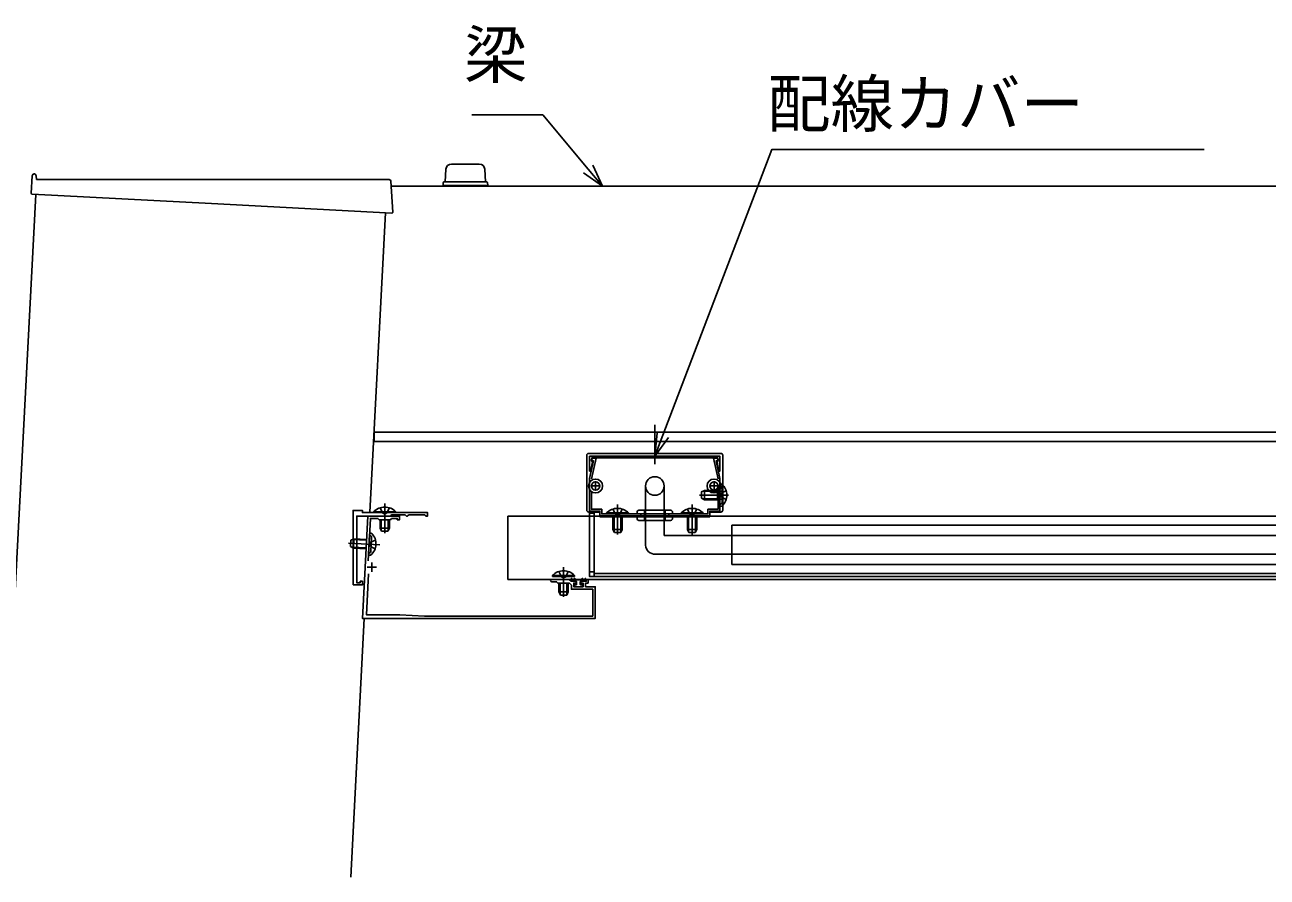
# Model space of a CAD drawing. Units: millimetres, scale not verified. Extents: x -8750 to 8750, y -12999 to 12940.
# Drawn here: x -5085 to -1750, y -8626 to -6339 of the extents above; entities that cross this region are included whole.
import ezdxf
from ezdxf.enums import TextEntityAlignment as Align

# ---------------------------------------------------------------- set-up
doc = ezdxf.new("R2010")
doc.units = ezdxf.units.MM
doc.header["$LTSCALE"] = 70
for name, color, linetype in [('0-2_YKK_11', 7, 'Continuous'), ('0-4_YKK_12', 2, 'Continuous'), ('0-5_YKK_13', 4, 'Continuous'), ('0-7_YKK_D', 6, 'Continuous')]:
    doc.layers.add(name, color=color, linetype=linetype)
doc.styles.add('ＭＳ ゴシック', font='')
doc.styles.get('ＭＳ ゴシック').set_extended_font_data('MS Gothic')

msp = doc.modelspace()

# ---------------------------------------------------------------- linework, layer by layer
at = {"layer": '0-2_YKK_11'}
for p, q in [((-3553.01, -7563.67), (-3553.01, -7588.67)), ((-3235.01, -7563.67), (-3235.01, -7588.67)), ((-3565.51, -7576.17), (-3540.51, -7576.17)), ((-3247.51, -7576.17), (-3222.51, -7576.17)), ((-4166.48, -7794.23), (-4141.48, -7794.23)), ((-4153.98, -7781.73), (-4153.98, -7806.73)), ((-4078.72, -7921.74), (-4012.46, -7925.21))]:
    msp.add_line(p, q, dxfattribs=at)
for points in [[(-3569.01, -7496.17), (-3219.01, -7496.17), (-3219.01, -7536.01), (-3221.68, -7536.31), (-3226.98, -7512.39), (-3226.01, -7511.17), (-3224.51, -7509.67), (-3224.51, -7500.67), (-3563.51, -7500.67), (-3563.51, -7509.67), (-3562.01, -7511.17), (-3561.03, -7512.39), (-3566.33, -7536.31), (-3569.01, -7536.01)], [(-4203.98, -7841.73), (-4203.98, -7641.73), (-4178.98, -7641.73), (-4178.98, -7647.73), (-4003.98, -7647.73), (-4003.98, -7656.73), (-4008.48, -7656.73), (-4009.98, -7655.23), (-4011.48, -7653.73), (-4054.98, -7653.73), (-4056.48, -7655.23), (-4057.98, -7656.73), (-4060.98, -7656.73), (-4062.48, -7655.23), (-4063.98, -7653.73), (-4100.98, -7653.73), (-4103.98, -7656.73), (-4193.98, -7656.73), (-4193.98, -7835.73), (-4184.98, -7835.73), (-4184.98, -7831.73), (-4178.98, -7831.73), (-4178.98, -7841.73)]]:
    msp.add_lwpolyline(points, close=True, dxfattribs=at)
for points in [[(-3563.97, -7556.8), (-3551.64, -7501.17), (-3561.27, -7501.17), (-3564.62, -7506.97), (-3563.64, -7508.67), (-3558.42, -7508.67), (-3569.01, -7556.41), (-3569.01, -7643.67), (-3541.51, -7643.67), (-3541.51, -7656.17), (-3246.51, -7656.17), (-3246.51, -7643.67), (-3219.01, -7643.67), (-3219.01, -7556.41), (-3229.59, -7508.67), (-3224.37, -7508.67), (-3223.39, -7506.97), (-3226.74, -7501.17), (-3236.38, -7501.17), (-3224.04, -7556.8)], [(-3224.01, -7592.6), (-3224.01, -7638.67), (-3251.51, -7638.67), (-3251.51, -7651.17), (-3536.51, -7651.17), (-3536.51, -7638.67), (-3564.01, -7638.67), (-3564.01, -7592.6)], [(-3670.73, -7826.73), (-3641.28, -7826.73), (-3640.36, -7827.33), (-3637.61, -7827.33), (-3636.69, -7826.73), (-3623.98, -7826.73), (-3618.98, -7831.73), (-3605.23, -7831.73), (-3605.23, -7836.73), (-3611.48, -7836.73), (-3611.48, -7846.73), (-3586.48, -7846.73), (-3586.48, -7836.73), (-3592.73, -7836.73), (-3592.73, -7831.73), (-3577.98, -7831.73), (-3577.98, -7826.73), (-3572.98, -7826.73), (-3572.98, -7836.73), (-3579.98, -7836.73), (-3579.98, -7846.73), (-3553.98, -7846.73), (-3553.98, -7931.73), (-4178.98, -7931.73), (-4164.57, -7656.73), (-4121.28, -7656.73), (-4120.36, -7657.33), (-4117.61, -7657.33), (-4116.69, -7656.73), (-4078.98, -7656.73), (-4078.98, -7666.73), (-4085.48, -7666.73), (-4085.48, -7663.23), (-4100.48, -7663.23), (-4103.98, -7666.73), (-4133.98, -7666.73), (-4137.48, -7663.23), (-4157.4, -7663.23), (-4163.36, -7776.92)], [(-4162.67, -7811.53), (-4168.45, -7921.73), (-4079.25, -7921.73)], [(-4011.94, -7925.23), (-3560.48, -7925.23), (-3560.48, -7853.23), (-3617.98, -7853.23), (-3617.98, -7841.92), (-3623.18, -7836.73), (-3653.98, -7836.73), (-3657.48, -7833.23), (-3670.73, -7833.23)]]:
    msp.add_lwpolyline(points, dxfattribs=at)
for centre, radius, start, end in [((-3670.73, -7829.98), 3.25, 89.99999, 270.00001), ((-4079.25, -7931.73), 10, 86.99996, 89.99997), ((-4011.94, -7915.23), 10, 266.99995, 269.99995)]:
    msp.add_arc(centre, radius, start, end, dxfattribs=at)
at = {"layer": '0-4_YKK_12'}
for p, q in [((-5149.07, -8576.73), (-5055.63, -6793.69)), ((-4101.62, -6771.73), (-223.98, -6771.73)), ((-4159.04, -7646.73), (-4116.91, -6842.89)), ((-4147.78, -7456.73), (-4147.78, -7431.93)), ((-4147.77, -7431.73), (-1513.98, -7431.73)), ((-3394.01, -7411.95), (-3394.01, -7517.56)), ((-4147.78, -7456.73), (-223.98, -7456.73)), ((-3788.98, -7656.73), (-223.98, -7656.73)), ((-3788.98, -7656.73), (-3788.98, -7826.73)), ((-3788.98, -7826.73), (-223.98, -7826.73)), ((-3556.51, -7811.23), (2681.02, -7811.23)), ((-3556.51, -7818.73), (2681.02, -7818.73)), ((-4210.36, -8625.92), (-4173.99, -7931.99))]:
    msp.add_line(p, q, dxfattribs=at)
at = {"layer": '0-5_YKK_13'}
for p, q in [((-3954.98, -6726.31), (-3957.02, -6759.73)), ((-3940, -6712.23), (-3865.23, -6712.23)), ((-3850.26, -6726.31), (-3848.21, -6759.73)), ((-5065.29, -6743.42), (-5068.17, -6790.51)), ((-5060.3, -6738.73), (-5059.69, -6738.73)), ((-5054.7, -6743.42), (-5054.07, -6753.73)), ((-5054.07, -6753.73), (-4107.42, -6753.73)), ((-4102.43, -6758.42), (-4097.37, -6841.13)), ((-3962.15, -6762.08), (-3962.62, -6769.73)), ((-3962.62, -6769.73), (-3842.62, -6769.73)), ((-3962.62, -6771.73), (-3962.62, -6769.73)), ((-3962.62, -6769.73), (-3842.62, -6769.73)), ((-3959.65, -6759.73), (-3845.58, -6759.73)), ((-3843.09, -6762.08), (-3842.62, -6769.73)), ((-3842.62, -6771.73), (-3842.62, -6769.73)), ((-5065.8, -6793.16), (-4584.32, -6818.39)), ((-3962.62, -6771.73), (-3842.62, -6771.73)), ((-4584.32, -6818.39), (-4100, -6843.78)), ((-3576.51, -7641.17), (-3576.51, -7493.67)), ((-3216.51, -7488.67), (-3571.51, -7488.67)), ((-3211.51, -7641.17), (-3211.51, -7493.67)), ((-3419.01, -7576.17), (-3418.97, -7735.37)), ((-3369.01, -7576.17), (-3369.01, -7708.98)), ((-3196.49, -7600.68), (-3273.57, -7600.68)), ((-3226.01, -7590.34), (-3265.11, -7590.34)), ((-3260.51, -7588.18), (-3260.51, -7613.18)), ((-3226.01, -7588.18), (-3260.51, -7588.18)), ((-3226.01, -7588.18), (-3226.01, -7613.18)), ((-3223.51, -7623.68), (-3223.51, -7577.68)), ((-3223.51, -7589.93), (-3213.51, -7589.93)), ((-3219.01, -7574.42), (-3219.01, -7573.9)), ((-3219.01, -7626.93), (-3219.01, -7574.42)), ((-3217.73, -7600.68), (-3214.68, -7594.95)), ((-3217.73, -7600.68), (-3214.68, -7606.4)), ((-3216.14, -7577.22), (-3217.36, -7576.77)), ((-3216.28, -7571.18), (-3215.29, -7571.18)), ((-3202.38, -7588.82), (-3214.68, -7594.95)), ((-3213.51, -7577.68), (-3213.51, -7623.68)), ((-3213.51, -7580.98), (-3213.51, -7587.18)), ((-4118.98, -7622.73), (-4118.98, -7702.73)), ((-3494.01, -7626.17), (-3494.01, -7706.17)), ((-3294.01, -7626.17), (-3294.01, -7706.17)), ((-3269.01, -7609.18), (-3260.51, -7613.18)), ((-3226.01, -7611.01), (-3265.11, -7611.01)), ((-3226.01, -7613.18), (-3260.51, -7613.18)), ((-3223.51, -7611.43), (-3213.51, -7611.43)), ((-3216.14, -7624.14), (-3217.36, -7624.58)), ((-3216.28, -7630.18), (-3215.29, -7630.18)), ((-3202.38, -7612.54), (-3214.68, -7606.4)), ((-3213.51, -7620.38), (-3213.51, -7614.18)), ((-4148.48, -7645.18), (-4148.48, -7647.73)), ((-4148.48, -7647.73), (-4089.48, -7647.73)), ((-4128.21, -7666.73), (-4128.21, -7696.18)), ((-4109.76, -7666.73), (-4109.76, -7696.18)), ((-4106.48, -7666.73), (-4106.48, -7689.23)), ((-3571.51, -7646.17), (-3541.51, -7646.17)), ((-3541.51, -7646.17), (-3541.51, -7658.67)), ((-3541.51, -7658.67), (-3246.51, -7658.67)), ((-3523.51, -7648.62), (-3523.51, -7651.17)), ((-3523.51, -7651.17), (-3464.51, -7651.17)), ((-3503.24, -7656.17), (-3503.24, -7699.62)), ((-3484.78, -7656.17), (-3484.78, -7699.62)), ((-3481.51, -7656.17), (-3481.51, -7692.67)), ((-3441.51, -7646.17), (-3441.51, -7651.17)), ((-3346.51, -7651.17), (-3441.51, -7651.17)), ((-3346.51, -7658.67), (-3441.51, -7658.67)), ((-3441.51, -7658.67), (-3441.51, -7663.67)), ((-3436.51, -7641.17), (-3351.51, -7641.17)), ((-3436.51, -7668.67), (-3351.51, -7668.67)), ((-3431.51, -7651.17), (-3431.51, -7658.67)), ((-3421.51, -7668.67), (-3421.51, -7641.17)), ((-3366.51, -7668.67), (-3366.51, -7641.17)), ((-3356.51, -7651.17), (-3356.51, -7658.67)), ((-3346.51, -7651.17), (-3346.51, -7646.17)), ((-3346.51, -7658.67), (-3346.51, -7663.67)), ((-3323.51, -7648.62), (-3323.51, -7651.17)), ((-3323.51, -7651.17), (-3264.51, -7651.17)), ((-3303.24, -7656.17), (-3303.24, -7699.62)), ((-3284.78, -7656.17), (-3284.78, -7699.62)), ((-3281.51, -7656.17), (-3281.51, -7692.67)), ((-3246.51, -7646.17), (-3246.51, -7658.67)), ((-3246.51, -7646.17), (-3216.51, -7646.17)), ((-4156.76, -7703.08), (-4155.77, -7703.13)), ((-4127.48, -7697.73), (-4131.48, -7689.23)), ((-4127.48, -7697.73), (-4110.48, -7697.73)), ((-4110.48, -7697.73), (-4106.48, -7689.23)), ((-3502.51, -7701.17), (-3506.51, -7692.67)), ((-3502.51, -7701.17), (-3485.51, -7701.17)), ((-3485.51, -7701.17), (-3481.51, -7692.67)), ((-3302.51, -7701.17), (-3306.51, -7692.67)), ((-3302.51, -7701.17), (-3285.51, -7701.17)), ((-3285.51, -7701.17), (-3281.51, -7692.67)), ((-3186.86, -7681.48), (1168.52, -7681.48)), ((-3186.86, -7681.48), (-3186.86, -7786.48)), ((-4132.57, -7733.89), (-4215.95, -7729.52)), ((-4210.51, -7721.29), (-4201.82, -7717.74)), ((-4167.98, -7721.68), (-4206.52, -7719.66)), ((-4203.12, -7742.71), (-4201.82, -7717.74)), ((-4167.86, -7719.52), (-4201.82, -7717.74)), ((-4159.63, -7705.66), (-4162.43, -7759.13)), ((-4159.65, -7706.18), (-4159.75, -7707.93)), ((-4159.75, -7732.46), (-4156.41, -7726.9)), ((-4159.75, -7732.46), (-4157.01, -7738.34)), ((-4156.94, -7709.12), (-4158.13, -7708.61)), ((-4154.5, -7713.01), (-4156.57, -7752.36)), ((-4143.8, -7721.42), (-4156.41, -7726.9)), ((1168.52, -7708.98), (-3369.01, -7708.98)), ((-4169.06, -7742.32), (-4207.61, -7740.3)), ((-4169.17, -7744.48), (-4203.12, -7742.71)), ((-4159.39, -7755.97), (-4160.64, -7756.35)), ((-4159.85, -7762), (-4158.86, -7762.05)), ((-4145.04, -7745.11), (-4157.01, -7738.34)), ((1168.52, -7758.98), (-3394.01, -7758.98)), ((-3638.98, -7793.73), (-3638.98, -7873.73)), ((-3186.86, -7786.48), (1168.52, -7786.48)), ((-3609.48, -7818.73), (-3668.48, -7818.73)), ((-3651.48, -7836.73), (-3651.48, -7860.23)), ((-3648.21, -7836.73), (-3648.21, -7867.18)), ((-3629.76, -7836.73), (-3629.76, -7867.18)), ((-3616.19, -7830.98), (-3618.78, -7826.48)), ((-3605.48, -7831.73), (-3614.89, -7831.73)), ((-3611.72, -7827.73), (-3610.17, -7827.73)), ((-3609.78, -7826.91), (-3610.65, -7825.87)), ((-3609.48, -7816.18), (-3609.48, -7818.73)), ((-3607.23, -7826.83), (-3609.12, -7824.58)), ((-3605.32, -7827.73), (-3592.65, -7827.73)), ((-3603.98, -7840.23), (-3603.98, -7833.23)), ((-3593.98, -7840.23), (-3593.98, -7833.23)), ((-3592.48, -7831.73), (-3583.08, -7831.73)), ((-3590.74, -7826.83), (-3588.85, -7824.58)), ((-3588.18, -7826.91), (-3587.32, -7825.87)), ((-3586.25, -7827.73), (-3587.8, -7827.73)), ((-3581.78, -7830.98), (-3579.19, -7826.48)), ((-3569.01, -7806.73), (-3556.51, -7806.73)), ((-3647.48, -7868.73), (-3651.48, -7860.23)), ((-3630.48, -7868.73), (-3647.48, -7868.73)), ((-3630.48, -7868.73), (-3626.48, -7860.23)), ((-3609.98, -7845.23), (-3609.98, -7843.23)), ((-3608.48, -7841.73), (-3605.48, -7841.73)), ((-3589.48, -7846.73), (-3608.48, -7846.73)), ((-3589.48, -7841.73), (-3592.48, -7841.73)), ((-3587.98, -7845.23), (-3587.98, -7843.23))]:
    msp.add_line(p, q, dxfattribs=at)
for points in [[(-3260.51, -7588.18), (-3269.01, -7592.18), (-3269.01, -7609.18)], [(-3226.01, -7588.18), (-3223.51, -7589.02), (-3221.58, -7589.68)], [(-3226.01, -7590.34), (-3223.51, -7590.04), (-3220.51, -7589.68)], [(-3223.51, -7577.68), (-3219.01, -7577.68), (-3213.51, -7577.68)], [(-3221.58, -7589.68), (-3219.01, -7589.68), (-3216.01, -7589.68)], [(-4131.48, -7634.67), (-4124.71, -7648.56), (-4118.98, -7651.61)], [(-4106.48, -7634.67), (-4113.26, -7648.56), (-4118.98, -7651.61)], [(-3226.01, -7611.01), (-3223.51, -7611.31), (-3220.51, -7611.68)], [(-3226.01, -7613.18), (-3223.51, -7612.33), (-3221.58, -7611.68)], [(-3223.51, -7623.68), (-3219.01, -7623.68), (-3213.51, -7623.68)], [(-3221.58, -7611.68), (-3219.01, -7611.68), (-3216.01, -7611.68)], [(-3219.01, -7627.45), (-3219.01, -7626.93), (-3219.01, -7625.18)], [(-4148.48, -7645.18), (-4089.48, -7645.18), (-4089.48, -7647.73)], [(-4131.48, -7666.73), (-4131.48, -7689.23), (-4106.48, -7689.23)], [(-3523.51, -7648.62), (-3464.51, -7648.62), (-3464.51, -7651.17)], [(-3506.51, -7638.11), (-3499.73, -7652), (-3494.01, -7655.05)], [(-3506.51, -7656.17), (-3506.51, -7692.67), (-3481.51, -7692.67)], [(-3481.51, -7638.11), (-3488.28, -7652), (-3494.01, -7655.05)], [(-3323.51, -7648.62), (-3264.51, -7648.62), (-3264.51, -7651.17)], [(-3306.51, -7638.11), (-3299.73, -7652), (-3294.01, -7655.05)], [(-3306.51, -7656.17), (-3306.51, -7692.67), (-3281.51, -7692.67)], [(-3281.51, -7638.11), (-3288.28, -7652), (-3294.01, -7655.05)], [(-4203.12, -7742.71), (-4211.4, -7738.27), (-4210.51, -7721.29)], [(-3609.48, -7816.18), (-3668.48, -7816.18), (-3668.48, -7818.73)], [(-3651.48, -7805.67), (-3644.71, -7819.56), (-3638.98, -7822.61)], [(-3626.48, -7836.73), (-3626.48, -7860.23), (-3651.48, -7860.23)], [(-3626.48, -7805.67), (-3633.26, -7819.56), (-3638.98, -7822.61)]]:
    msp.add_lwpolyline(points, dxfattribs=at)
msp.add_lwpolyline([(-3556.51, -7649.23), (-3569.01, -7649.23), (-3569.01, -7819.23), (-3556.51, -7819.23)], close=True, dxfattribs=at)
for centre, radius in [((-3553.01, -7576.17), 18.75), ((-3553.01, -7576.17), 11.25), ((-3394.01, -7576.17), 25), ((-3235.01, -7576.17), 18.75), ((-3235.01, -7576.17), 11.25)]:
    msp.add_circle(centre, radius, dxfattribs=at)
for centre, radius, start, end in [((-3940, -6727.23), 15, 90, 176.5), ((-3865.23, -6727.23), 15, 3.5, 90), ((-5060.3, -6743.73), 5, 90, 176.5), ((-5059.69, -6743.73), 5, 3.5, 90), ((-4107.42, -6758.73), 5, 3.5, 90), ((-3959.65, -6762.23), 2.5, 90, 176.5), ((-3845.58, -6762.23), 2.5, 3.5, 90), ((-5065.67, -6790.66), 2.5, 176.5, 267), ((-4099.87, -6841.28), 2.5, 267, 3.5), ((-3571.51, -7493.67), 5, 90, 180), ((-3216.51, -7493.67), 5, 0, 90), ((-3216.28, -7573.9), 2.73, 90, 180), ((-3216.51, -7574.42), 2.5, 180, 250), ((-3217.51, -7580.98), 4, 0, 70), ((-3216.01, -7587.18), 2.5, 270, 0), ((-3215.29, -7573.93), 2.75, 48.43917, 90), ((-3239.01, -7600.68), 38.5, 311.56083, 48.43917), ((-4118.98, -7673.89), 41.16, 44.2189, 135.7811), ((-3494.01, -7677.33), 41.16, 44.2189, 135.7811), ((-3294.01, -7677.33), 41.16, 44.2189, 135.7811), ((-3216.51, -7626.93), 2.5, 110, 180), ((-3216.28, -7627.45), 2.73, 180, 270), ((-3217.51, -7620.38), 4, 290, 0), ((-3216.01, -7614.18), 2.5, 0, 90), ((-3215.29, -7627.43), 2.75, 270, 311.56083), ((-3571.51, -7641.17), 5, 180, 270), ((-3436.51, -7646.17), 5, 90, 180), ((-3436.51, -7663.67), 5, 180, 270), ((-3351.51, -7646.17), 5, 0, 90), ((-3351.51, -7663.67), 5, 270, 0), ((-3216.51, -7641.17), 5, 270, 0), ((-4156.9, -7705.8), 2.73, 87, 177), ((-4181, -7731.35), 38.5, 308.56083, 45.43917), ((-4155.92, -7705.88), 2.75, 45.43917, 87), ((-4157.16, -7706.31), 2.5, 177, 247), ((-4158.5, -7712.8), 4, 357, 67), ((-3394.01, -7733.98), 25, 183, 273), ((-4159.71, -7759.27), 2.73, 177, 267), ((-4159.9, -7758.74), 2.5, 107, 177), ((-4160.56, -7752.15), 4, 287, 357), ((-4158.72, -7759.3), 2.75, 267, 308.56083), ((-3638.98, -7844.89), 41.16, 44.2189, 135.7811), ((-3617.48, -7825.73), 1.5, 27.48643, 210), ((-3614.89, -7830.23), 1.5, 210, 270), ((-3611.72, -7822.73), 5, 207.48643, 270), ((-3609.89, -7825.23), 1, 40, 220), ((-3610.17, -7827.23), 0.5, 270, 40), ((-3605.32, -7825.23), 2.5, 220, 270), ((-3605.48, -7833.23), 1.5, 0, 90), ((-3592.48, -7833.23), 1.5, 90, 180), ((-3592.65, -7825.23), 2.5, 270, 320), ((-3588.08, -7825.23), 1, 320, 140), ((-3587.8, -7827.23), 0.5, 140, 270), ((-3586.25, -7822.73), 5, 270, 332.51357), ((-3583.08, -7830.23), 1.5, 270, 330), ((-3580.48, -7825.73), 1.5, 330, 152.51357), ((-3608.48, -7843.23), 1.5, 90, 180), ((-3608.48, -7845.23), 1.5, 180, 270), ((-3605.48, -7840.23), 1.5, 270, 0), ((-3592.48, -7840.23), 1.5, 180, 270), ((-3589.48, -7843.23), 1.5, 0, 90), ((-3589.48, -7845.23), 1.5, 270, 0)]:
    msp.add_arc(centre, radius, start, end, dxfattribs=at)
at = {"layer": '0-7_YKK_D'}
for points in [[(-3534.12, -6771.73), (-3572.69, -6725.77), (-3694.75, -6580.3), (-3885.33, -6580.3)], [(-3394.01, -7496.17), (-3372.59, -7440.12), (-3079.49, -6673.02), (-1919.43, -6673.02)], [(-3585.01, -6736.1), (-3534.12, -6771.73), (-3560.38, -6715.43)], [(-3387.61, -7434.38), (-3394.01, -7496.17), (-3357.57, -7445.86)]]:
    msp.add_lwpolyline(points, dxfattribs=at)

# ---------------------------------------------------------------- texts
at = {"layer": '0-7_YKK_D', "style": 'ＭＳ ゴシック'}
for s, p in [('梁', (-3906.14, -6518.43)), ('配線カバー', (-3092.04, -6649.84))]:
    msp.add_text(s, height=124.6, dxfattribs=at).set_placement(p, align=Align.BOTTOM_LEFT)

doc.saveas('drawing.dxf')
